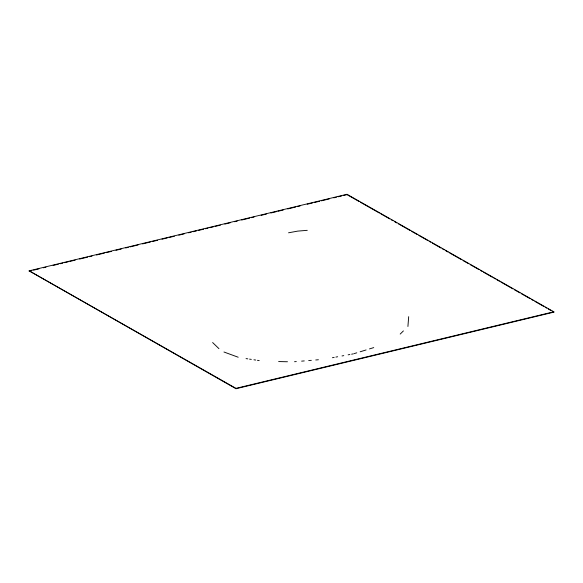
<?xml version="1.0" encoding="UTF-8"?>
<svg xmlns="http://www.w3.org/2000/svg" width="583" height="583" viewBox="0 0 583 583"><rect width="100%" height="100%" fill="white"/><g stroke="black" fill="none" stroke-linecap="round" stroke-linejoin="round"><path stroke-width="0.87" d="M407.918 326.487L408.683 316.671M400.2 334.074L403.414 330.911M354.209 353.604L356.76 352.824M360.156 351.782L366.095 349.953M369.491 348.911L373.739 347.606M29.15 270.84L346.994 194.277L553.814 311.788L553.85 312.16L236.006 388.723L29.15 270.84L235.969 388.351L553.814 311.788M29.186 271.212L31.846 270.578M33.617 270.148L38.93 268.865M43.353 267.801L46.006 267.16M53.089 265.454L58.402 264.179M60.173 263.749L62.833 263.108M64.604 262.685L68.145 261.833M69.916 261.403L75.229 260.127M79.652 259.056L87.618 257.139M89.388 256.709L92.048 256.075M96.472 255.004L104.444 253.088M106.215 252.658L111.528 251.382M115.951 250.311L121.264 249.036M125.695 247.964L128.347 247.33M130.118 246.901L138.084 244.984M142.514 243.913L150.48 241.996M152.25 241.573L157.563 240.291M161.994 239.227L167.306 237.944M169.077 237.521L174.39 236.239M178.813 235.175L184.126 233.892M188.549 232.828L191.209 232.187M192.98 231.757L196.522 230.904M198.293 230.482L203.605 229.199M205.376 228.776L208.029 228.135M209.8 227.705L213.342 226.853M215.112 226.43L220.425 225.147M224.849 224.083L230.161 222.801M234.592 221.737L237.245 221.095M241.675 220.031L249.641 218.108M251.411 217.685L254.071 217.044M261.155 215.338L266.46 214.056M270.891 212.992L276.204 211.716M277.974 211.286L283.287 210.004M287.711 208.94L295.683 207.023M297.454 206.593L300.107 205.952M307.19 204.247L312.503 202.971M314.273 202.541L319.586 201.266M321.357 200.836L329.322 198.92M333.753 197.848L336.406 197.214M338.176 196.784L341.718 195.932M343.489 195.502L347.031 194.649L358.873 201.383M288.541 232.799L297.709 231.116L307.263 230.329M332.427 357.714L334.176 357.394M335.917 357.073L337.659 356.752M342.024 355.951L343.766 355.63M348.131 354.828L349.873 354.508M351.615 354.187L353.364 353.866M294.546 361.715L296.31 361.569M301.615 361.139L304.268 360.921M308.684 360.556L311.337 360.338M315.753 359.973L318.405 359.755M278.63 361.562L287.47 361.751M246.041 358.596L247.797 358.858M249.553 359.128L251.309 359.39M253.94 359.791L255.697 360.054M257.453 360.323L259.209 360.586M223.967 352.008L238.185 357.226M360.447 202.279L379.395 213.043M380.976 213.939L389.655 218.873M391.237 219.769L392.818 220.666M394.392 221.562L396.761 222.91M398.342 223.806L410.184 230.533M411.758 231.429L417.29 234.57M418.864 235.466L427.55 240.4M429.124 241.296L430.706 242.193M432.287 243.089L440.967 248.023M442.548 248.919L444.122 249.816M445.704 250.719L448.072 252.06M449.653 252.956L461.496 259.683M463.07 260.586L468.594 263.72M470.175 264.616L478.862 269.55M480.436 270.454L482.017 271.35M483.591 272.246L492.278 277.18M493.859 278.076L495.433 278.973M497.015 279.869L499.383 281.217M500.965 282.114L512.8 288.84M514.381 289.736L519.905 292.877M521.486 293.774L530.166 298.707M531.747 299.604L533.328 300.5M534.903 301.396L543.589 306.33M545.163 307.226L546.745 308.123M548.326 309.026L550.695 310.367M552.269 311.264L553.85 312.16M212.627 342.542L218.938 348.649M235.969 388.351L236.006 388.723"/></g></svg>
